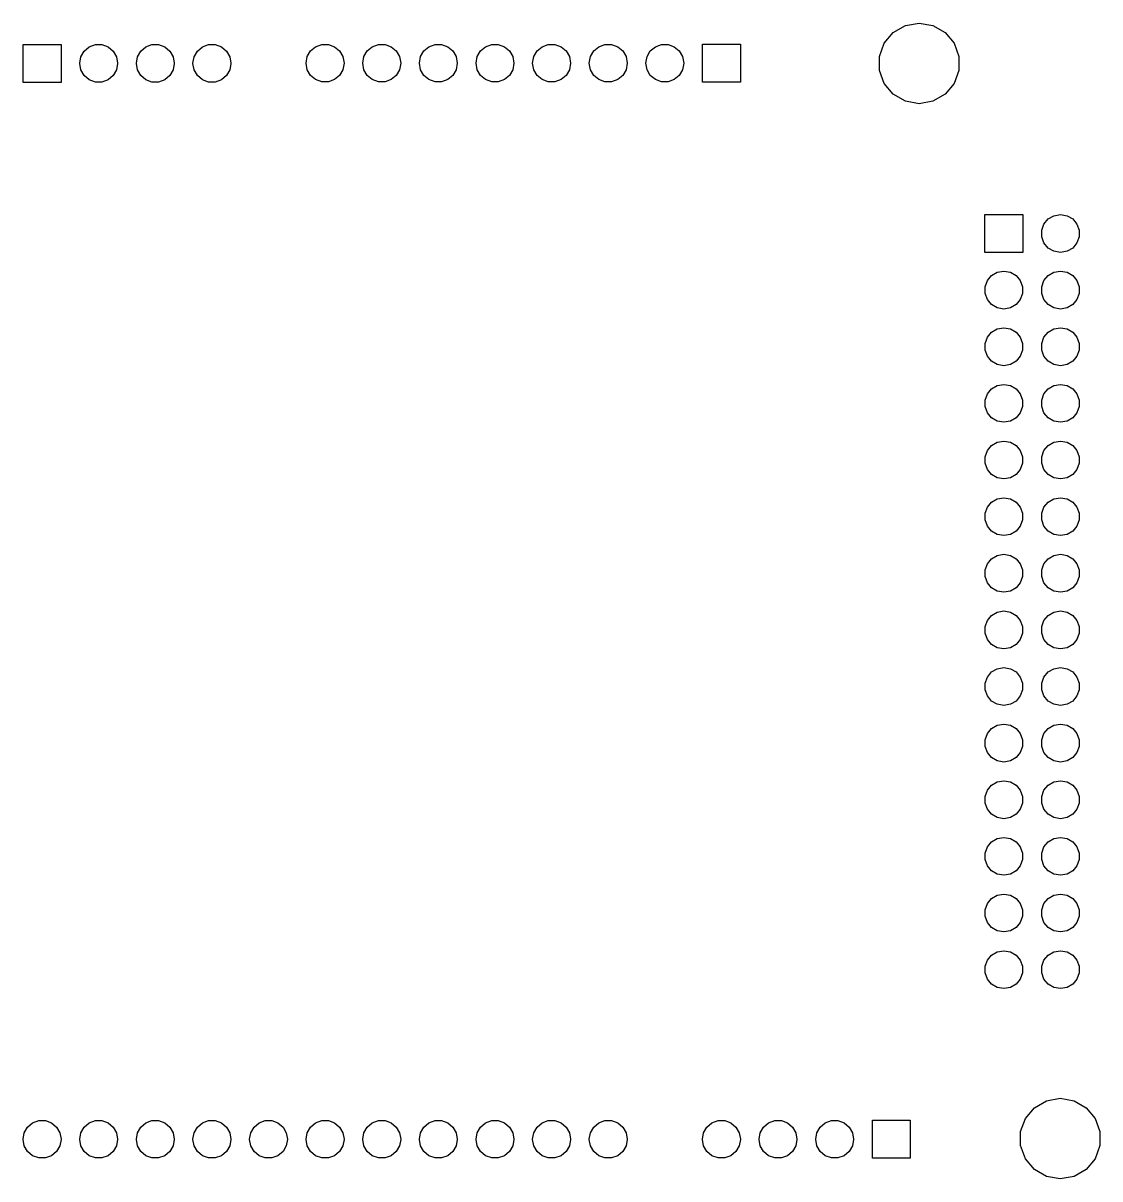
# Model space of a CAD drawing. Extents: x 91.5 to 189.2, y -112.8 to -61.
# Drawn here: x 140.9 to 189.2, y -112.8 to -61 of the extents above; entities that cross this region are included whole.
import ezdxf

# ---------------------------------------------------------------- set-up
doc = ezdxf.new("R2010")
doc.units = 0
doc.header["$MEASUREMENT"] = 0
doc.layers.add('BLACK', color=7, linetype='CONTINUOUS')

msp = doc.modelspace()

# ---------------------------------------------------------------- linework, layer by layer
at = {"layer": 'Black'}
for p, q in [((179.929, -61.3959), (180.472, -61.0821)), ((180.472, -61.0821), (181.09, -60.9731)), ((181.09, -60.9731), (181.708, -61.0821)), ((181.708, -61.0821), (182.251, -61.3959)), ((179.525, -61.8766), (179.929, -61.3959)), ((182.251, -61.3959), (182.655, -61.8766)), ((140.89, -63.63), (140.89, -61.93)), ((140.89, -61.93), (142.59, -61.93)), ((142.59, -61.93), (142.59, -63.63)), ((143.629, -62.2304), (143.855, -62.0406)), ((143.855, -62.0406), (144.132, -61.9397)), ((144.132, -61.9397), (144.428, -61.9397)), ((144.428, -61.9397), (144.705, -62.0406)), ((144.705, -62.0406), (144.931, -62.2304)), ((146.169, -62.2304), (146.395, -62.0406)), ((146.395, -62.0406), (146.672, -61.9397)), ((146.672, -61.9397), (146.968, -61.9397)), ((146.968, -61.9397), (147.245, -62.0406)), ((147.245, -62.0406), (147.471, -62.2304)), ((148.709, -62.2304), (148.935, -62.0406)), ((148.935, -62.0406), (149.212, -61.9397)), ((149.212, -61.9397), (149.508, -61.9397)), ((149.508, -61.9397), (149.785, -62.0406)), ((149.785, -62.0406), (150.011, -62.2304)), ((153.789, -62.2204), (154.015, -62.0306)), ((154.015, -62.0306), (154.292, -61.9297)), ((154.292, -61.9297), (154.588, -61.9297)), ((154.588, -61.9297), (154.865, -62.0306)), ((154.865, -62.0306), (155.091, -62.2204)), ((156.329, -62.2204), (156.555, -62.0306)), ((156.555, -62.0306), (156.832, -61.9297)), ((156.832, -61.9297), (157.128, -61.9297)), ((157.128, -61.9297), (157.405, -62.0306)), ((157.405, -62.0306), (157.631, -62.2204)), ((158.869, -62.2204), (159.095, -62.0306)), ((159.095, -62.0306), (159.372, -61.9297)), ((159.372, -61.9297), (159.668, -61.9297)), ((159.668, -61.9297), (159.945, -62.0306)), ((159.945, -62.0306), (160.171, -62.2204)), ((161.409, -62.2204), (161.635, -62.0306)), ((161.635, -62.0306), (161.912, -61.9297)), ((161.912, -61.9297), (162.208, -61.9297)), ((162.208, -61.9297), (162.485, -62.0306)), ((162.485, -62.0306), (162.711, -62.2204)), ((163.949, -62.2204), (164.175, -62.0306)), ((164.175, -62.0306), (164.452, -61.9297)), ((164.452, -61.9297), (164.748, -61.9297)), ((164.748, -61.9297), (165.025, -62.0306)), ((165.025, -62.0306), (165.251, -62.2204)), ((166.489, -62.2204), (166.715, -62.0306)), ((166.715, -62.0306), (166.992, -61.9297)), ((166.992, -61.9297), (167.288, -61.9297)), ((167.288, -61.9297), (167.565, -62.0306)), ((167.565, -62.0306), (167.791, -62.2204)), ((169.029, -62.2204), (169.255, -62.0306)), ((169.255, -62.0306), (169.532, -61.9297)), ((169.532, -61.9297), (169.828, -61.9297)), ((169.828, -61.9297), (170.105, -62.0306)), ((170.105, -62.0306), (170.331, -62.2204)), ((171.37, -63.62), (171.37, -61.92)), ((171.37, -61.92), (173.07, -61.92)), ((173.07, -61.92), (173.07, -63.62)), ((179.311, -62.4662), (179.525, -61.8766)), ((182.655, -61.8766), (182.869, -62.4662)), ((143.43, -62.7768), (143.481, -62.486)), ((143.481, -62.486), (143.629, -62.2304)), ((144.931, -62.2304), (145.079, -62.486)), ((145.079, -62.486), (145.13, -62.7768)), ((145.97, -62.7768), (146.021, -62.486)), ((146.021, -62.486), (146.169, -62.2304)), ((147.471, -62.2304), (147.619, -62.486)), ((147.619, -62.486), (147.67, -62.7768)), ((148.51, -62.7768), (148.561, -62.486)), ((148.561, -62.486), (148.709, -62.2304)), ((150.011, -62.2304), (150.159, -62.486)), ((150.159, -62.486), (150.21, -62.7768)), ((153.59, -62.7668), (153.641, -62.476)), ((153.641, -62.476), (153.789, -62.2204)), ((155.091, -62.2204), (155.239, -62.476)), ((155.239, -62.476), (155.29, -62.7668)), ((156.13, -62.7668), (156.181, -62.476)), ((156.181, -62.476), (156.329, -62.2204)), ((157.631, -62.2204), (157.779, -62.476)), ((157.779, -62.476), (157.83, -62.7668)), ((158.67, -62.7668), (158.721, -62.476)), ((158.721, -62.476), (158.869, -62.2204)), ((160.171, -62.2204), (160.319, -62.476)), ((160.319, -62.476), (160.37, -62.7668)), ((161.21, -62.7668), (161.261, -62.476)), ((161.261, -62.476), (161.409, -62.2204)), ((162.711, -62.2204), (162.859, -62.476)), ((162.859, -62.476), (162.91, -62.7668)), ((163.75, -62.7668), (163.801, -62.476)), ((163.801, -62.476), (163.949, -62.2204)), ((165.251, -62.2204), (165.399, -62.476)), ((165.399, -62.476), (165.45, -62.7668)), ((166.29, -62.7668), (166.341, -62.476)), ((166.341, -62.476), (166.489, -62.2204)), ((167.791, -62.2204), (167.939, -62.476)), ((167.939, -62.476), (167.99, -62.7668)), ((168.83, -62.7668), (168.881, -62.476)), ((168.881, -62.476), (169.029, -62.2204)), ((170.331, -62.2204), (170.479, -62.476)), ((170.479, -62.476), (170.53, -62.7668)), ((179.311, -63.0938), (179.311, -62.4662)), ((182.869, -62.4662), (182.869, -63.0938)), ((143.43, -62.7832), (143.43, -62.7768)), ((143.481, -63.074), (143.43, -62.7832)), ((143.629, -63.3296), (143.481, -63.074)), ((145.079, -63.074), (144.931, -63.3296)), ((145.13, -62.7832), (145.079, -63.074)), ((145.13, -62.7768), (145.13, -62.7832)), ((145.97, -62.7832), (145.97, -62.7768)), ((146.021, -63.074), (145.97, -62.7832)), ((146.169, -63.3296), (146.021, -63.074)), ((147.619, -63.074), (147.471, -63.3296)), ((147.67, -62.7832), (147.619, -63.074)), ((147.67, -62.7768), (147.67, -62.7832)), ((148.51, -62.7832), (148.51, -62.7768)), ((148.561, -63.074), (148.51, -62.7832)), ((148.709, -63.3296), (148.561, -63.074)), ((150.159, -63.074), (150.011, -63.3296)), ((150.21, -62.7832), (150.159, -63.074)), ((150.21, -62.7768), (150.21, -62.7832)), ((153.59, -62.7732), (153.59, -62.7668)), ((153.641, -63.064), (153.59, -62.7732)), ((153.789, -63.3196), (153.641, -63.064)), ((155.239, -63.064), (155.091, -63.3196)), ((155.29, -62.7732), (155.239, -63.064)), ((155.29, -62.7668), (155.29, -62.7732)), ((156.13, -62.7732), (156.13, -62.7668)), ((156.181, -63.064), (156.13, -62.7732)), ((156.329, -63.3196), (156.181, -63.064)), ((157.779, -63.064), (157.631, -63.3196)), ((157.83, -62.7732), (157.779, -63.064)), ((157.83, -62.7668), (157.83, -62.7732)), ((158.67, -62.7732), (158.67, -62.7668)), ((158.721, -63.064), (158.67, -62.7732)), ((158.869, -63.3196), (158.721, -63.064)), ((160.319, -63.064), (160.171, -63.3196)), ((160.37, -62.7732), (160.319, -63.064)), ((160.37, -62.7668), (160.37, -62.7732)), ((161.21, -62.7732), (161.21, -62.7668)), ((161.261, -63.064), (161.21, -62.7732)), ((161.409, -63.3196), (161.261, -63.064)), ((162.859, -63.064), (162.711, -63.3196)), ((162.91, -62.7732), (162.859, -63.064)), ((162.91, -62.7668), (162.91, -62.7732)), ((163.75, -62.7732), (163.75, -62.7668)), ((163.801, -63.064), (163.75, -62.7732)), ((163.949, -63.3196), (163.801, -63.064)), ((165.399, -63.064), (165.251, -63.3196)), ((165.45, -62.7732), (165.399, -63.064)), ((165.45, -62.7668), (165.45, -62.7732)), ((166.29, -62.7732), (166.29, -62.7668)), ((166.341, -63.064), (166.29, -62.7732)), ((166.489, -63.3196), (166.341, -63.064)), ((167.939, -63.064), (167.791, -63.3196)), ((167.99, -62.7732), (167.939, -63.064)), ((167.99, -62.7668), (167.99, -62.7732)), ((168.83, -62.7732), (168.83, -62.7668)), ((168.881, -63.064), (168.83, -62.7732)), ((169.029, -63.3196), (168.881, -63.064)), ((170.479, -63.064), (170.331, -63.3196)), ((170.53, -62.7732), (170.479, -63.064)), ((170.53, -62.7668), (170.53, -62.7732)), ((179.525, -63.6834), (179.311, -63.0938)), ((182.869, -63.0938), (182.655, -63.6834)), ((142.59, -63.63), (140.89, -63.63)), ((143.855, -63.5194), (143.629, -63.3296)), ((144.132, -63.6203), (143.855, -63.5194)), ((144.428, -63.6203), (144.132, -63.6203)), ((144.705, -63.5194), (144.428, -63.6203)), ((144.931, -63.3296), (144.705, -63.5194)), ((146.395, -63.5194), (146.169, -63.3296)), ((146.672, -63.6203), (146.395, -63.5194)), ((146.968, -63.6203), (146.672, -63.6203)), ((147.245, -63.5194), (146.968, -63.6203)), ((147.471, -63.3296), (147.245, -63.5194)), ((148.935, -63.5194), (148.709, -63.3296)), ((149.212, -63.6203), (148.935, -63.5194)), ((149.508, -63.6203), (149.212, -63.6203)), ((149.785, -63.5194), (149.508, -63.6203)), ((150.011, -63.3296), (149.785, -63.5194)), ((154.015, -63.5094), (153.789, -63.3196)), ((154.292, -63.6103), (154.015, -63.5094)), ((154.588, -63.6103), (154.292, -63.6103)), ((154.865, -63.5094), (154.588, -63.6103)), ((155.091, -63.3196), (154.865, -63.5094)), ((156.555, -63.5094), (156.329, -63.3196)), ((156.832, -63.6103), (156.555, -63.5094)), ((157.128, -63.6103), (156.832, -63.6103)), ((157.405, -63.5094), (157.128, -63.6103)), ((157.631, -63.3196), (157.405, -63.5094)), ((159.095, -63.5094), (158.869, -63.3196)), ((159.372, -63.6103), (159.095, -63.5094)), ((159.668, -63.6103), (159.372, -63.6103)), ((159.945, -63.5094), (159.668, -63.6103)), ((160.171, -63.3196), (159.945, -63.5094)), ((161.635, -63.5094), (161.409, -63.3196)), ((161.912, -63.6103), (161.635, -63.5094)), ((162.208, -63.6103), (161.912, -63.6103)), ((162.485, -63.5094), (162.208, -63.6103)), ((162.711, -63.3196), (162.485, -63.5094)), ((164.175, -63.5094), (163.949, -63.3196)), ((164.452, -63.6103), (164.175, -63.5094)), ((164.748, -63.6103), (164.452, -63.6103)), ((165.025, -63.5094), (164.748, -63.6103)), ((165.251, -63.3196), (165.025, -63.5094)), ((166.715, -63.5094), (166.489, -63.3196)), ((166.992, -63.6103), (166.715, -63.5094)), ((167.288, -63.6103), (166.992, -63.6103)), ((167.565, -63.5094), (167.288, -63.6103)), ((167.791, -63.3196), (167.565, -63.5094)), ((169.255, -63.5094), (169.029, -63.3196)), ((169.532, -63.6103), (169.255, -63.5094)), ((169.828, -63.6103), (169.532, -63.6103)), ((170.105, -63.5094), (169.828, -63.6103)), ((170.331, -63.3196), (170.105, -63.5094)), ((173.07, -63.62), (171.37, -63.62)), ((179.929, -64.1641), (179.525, -63.6834)), ((182.655, -63.6834), (182.251, -64.1641)), ((180.472, -64.4779), (179.929, -64.1641)), ((182.251, -64.1641), (181.708, -64.4779)), ((181.09, -64.5869), (180.472, -64.4779)), ((181.708, -64.4779), (181.09, -64.5869)), ((184.04, -71.26), (184.04, -69.56)), ((184.04, -69.56), (185.74, -69.56)), ((185.74, -69.56), (185.74, -71.26)), ((186.59, -70.2624), (186.691, -69.985)), ((186.691, -69.985), (186.88, -69.7589)), ((186.88, -69.7589), (187.136, -69.6113)), ((187.136, -69.6113), (187.427, -69.56)), ((187.427, -69.56), (187.433, -69.56)), ((187.433, -69.56), (187.724, -69.6113)), ((187.724, -69.6113), (187.98, -69.7589)), ((187.98, -69.7589), (188.169, -69.985)), ((188.169, -69.985), (188.27, -70.2624)), ((186.59, -70.5576), (186.59, -70.2624)), ((188.27, -70.2624), (188.27, -70.5576)), ((186.691, -70.835), (186.59, -70.5576)), ((186.88, -71.0611), (186.691, -70.835)), ((188.169, -70.835), (187.98, -71.0611)), ((188.27, -70.5576), (188.169, -70.835)), ((185.74, -71.26), (184.04, -71.26)), ((187.136, -71.2087), (186.88, -71.0611)), ((187.427, -71.26), (187.136, -71.2087)), ((187.433, -71.26), (187.427, -71.26)), ((187.724, -71.2087), (187.433, -71.26)), ((187.98, -71.0611), (187.724, -71.2087)), ((184.05, -72.8024), (184.151, -72.525)), ((184.151, -72.525), (184.34, -72.2989)), ((184.34, -72.2989), (184.596, -72.1513)), ((184.596, -72.1513), (184.887, -72.1)), ((184.887, -72.1), (184.893, -72.1)), ((184.893, -72.1), (185.184, -72.1513)), ((185.184, -72.1513), (185.44, -72.2989)), ((185.44, -72.2989), (185.629, -72.525)), ((185.629, -72.525), (185.73, -72.8024)), ((186.59, -72.8024), (186.691, -72.525)), ((186.691, -72.525), (186.88, -72.2989)), ((186.88, -72.2989), (187.136, -72.1513)), ((187.136, -72.1513), (187.427, -72.1)), ((187.427, -72.1), (187.433, -72.1)), ((187.433, -72.1), (187.724, -72.1513)), ((187.724, -72.1513), (187.98, -72.2989)), ((187.98, -72.2989), (188.169, -72.525)), ((188.169, -72.525), (188.27, -72.8024)), ((184.05, -73.0976), (184.05, -72.8024)), ((184.151, -73.375), (184.05, -73.0976)), ((185.73, -73.0976), (185.629, -73.375)), ((185.73, -72.8024), (185.73, -73.0976)), ((186.59, -73.0976), (186.59, -72.8024)), ((186.691, -73.375), (186.59, -73.0976)), ((188.27, -73.0976), (188.169, -73.375)), ((188.27, -72.8024), (188.27, -73.0976)), ((184.34, -73.6011), (184.151, -73.375)), ((184.596, -73.7487), (184.34, -73.6011)), ((185.44, -73.6011), (185.184, -73.7487)), ((185.629, -73.375), (185.44, -73.6011)), ((186.88, -73.6011), (186.691, -73.375)), ((187.136, -73.7487), (186.88, -73.6011)), ((187.98, -73.6011), (187.724, -73.7487)), ((188.169, -73.375), (187.98, -73.6011)), ((184.887, -73.8), (184.596, -73.7487)), ((184.893, -73.8), (184.887, -73.8)), ((185.184, -73.7487), (184.893, -73.8)), ((187.427, -73.8), (187.136, -73.7487)), ((187.433, -73.8), (187.427, -73.8)), ((187.724, -73.7487), (187.433, -73.8)), ((184.596, -74.6913), (184.887, -74.64)), ((184.887, -74.64), (184.893, -74.64)), ((184.893, -74.64), (185.184, -74.6913)), ((187.136, -74.6913), (187.427, -74.64)), ((187.427, -74.64), (187.433, -74.64)), ((187.433, -74.64), (187.724, -74.6913)), ((184.05, -75.3424), (184.151, -75.065)), ((184.151, -75.065), (184.34, -74.8389)), ((184.34, -74.8389), (184.596, -74.6913)), ((185.184, -74.6913), (185.44, -74.8389)), ((185.44, -74.8389), (185.629, -75.065)), ((185.629, -75.065), (185.73, -75.3424)), ((186.59, -75.3424), (186.691, -75.065)), ((186.691, -75.065), (186.88, -74.8389)), ((186.88, -74.8389), (187.136, -74.6913)), ((187.724, -74.6913), (187.98, -74.8389)), ((187.98, -74.8389), (188.169, -75.065)), ((188.169, -75.065), (188.27, -75.3424)), ((184.05, -75.6376), (184.05, -75.3424)), ((184.151, -75.915), (184.05, -75.6376)), ((185.73, -75.6376), (185.629, -75.915)), ((185.73, -75.3424), (185.73, -75.6376)), ((186.59, -75.6376), (186.59, -75.3424)), ((186.691, -75.915), (186.59, -75.6376)), ((188.27, -75.6376), (188.169, -75.915)), ((188.27, -75.3424), (188.27, -75.6376)), ((184.34, -76.1411), (184.151, -75.915)), ((184.596, -76.2887), (184.34, -76.1411)), ((185.44, -76.1411), (185.184, -76.2887)), ((185.629, -75.915), (185.44, -76.1411)), ((186.88, -76.1411), (186.691, -75.915)), ((187.136, -76.2887), (186.88, -76.1411)), ((187.98, -76.1411), (187.724, -76.2887)), ((188.169, -75.915), (187.98, -76.1411)), ((184.887, -76.34), (184.596, -76.2887)), ((184.893, -76.34), (184.887, -76.34)), ((185.184, -76.2887), (184.893, -76.34)), ((187.427, -76.34), (187.136, -76.2887)), ((187.433, -76.34), (187.427, -76.34)), ((187.724, -76.2887), (187.433, -76.34)), ((184.34, -77.3789), (184.596, -77.2313)), ((184.596, -77.2313), (184.887, -77.18)), ((184.887, -77.18), (184.893, -77.18)), ((184.893, -77.18), (185.184, -77.2313)), ((185.184, -77.2313), (185.44, -77.3789)), ((186.88, -77.3789), (187.136, -77.2313)), ((187.136, -77.2313), (187.427, -77.18)), ((187.427, -77.18), (187.433, -77.18)), ((187.433, -77.18), (187.724, -77.2313)), ((187.724, -77.2313), (187.98, -77.3789)), ((184.05, -77.8824), (184.151, -77.605)), ((184.151, -77.605), (184.34, -77.3789)), ((185.44, -77.3789), (185.629, -77.605)), ((185.629, -77.605), (185.73, -77.8824)), ((186.59, -77.8824), (186.691, -77.605)), ((186.691, -77.605), (186.88, -77.3789)), ((187.98, -77.3789), (188.169, -77.605)), ((188.169, -77.605), (188.27, -77.8824)), ((184.05, -78.1776), (184.05, -77.8824)), ((184.151, -78.455), (184.05, -78.1776)), ((185.73, -78.1776), (185.629, -78.455)), ((185.73, -77.8824), (185.73, -78.1776)), ((186.59, -78.1776), (186.59, -77.8824)), ((186.691, -78.455), (186.59, -78.1776)), ((188.27, -78.1776), (188.169, -78.455)), ((188.27, -77.8824), (188.27, -78.1776)), ((184.34, -78.6811), (184.151, -78.455)), ((184.596, -78.8287), (184.34, -78.6811)), ((185.44, -78.6811), (185.184, -78.8287)), ((185.629, -78.455), (185.44, -78.6811)), ((186.88, -78.6811), (186.691, -78.455)), ((187.136, -78.8287), (186.88, -78.6811)), ((187.98, -78.6811), (187.724, -78.8287)), ((188.169, -78.455), (187.98, -78.6811)), ((184.887, -78.88), (184.596, -78.8287)), ((184.893, -78.88), (184.887, -78.88)), ((185.184, -78.8287), (184.893, -78.88)), ((187.427, -78.88), (187.136, -78.8287)), ((187.433, -78.88), (187.427, -78.88)), ((187.724, -78.8287), (187.433, -78.88)), ((184.34, -79.9189), (184.596, -79.7713)), ((184.596, -79.7713), (184.887, -79.72)), ((184.887, -79.72), (184.893, -79.72)), ((184.893, -79.72), (185.184, -79.7713)), ((185.184, -79.7713), (185.44, -79.9189)), ((186.88, -79.9189), (187.136, -79.7713)), ((187.136, -79.7713), (187.427, -79.72)), ((187.427, -79.72), (187.433, -79.72)), ((187.433, -79.72), (187.724, -79.7713)), ((187.724, -79.7713), (187.98, -79.9189)), ((184.05, -80.4224), (184.151, -80.145)), ((184.151, -80.145), (184.34, -79.9189)), ((185.44, -79.9189), (185.629, -80.145)), ((185.629, -80.145), (185.73, -80.4224)), ((186.59, -80.4224), (186.691, -80.145)), ((186.691, -80.145), (186.88, -79.9189)), ((187.98, -79.9189), (188.169, -80.145)), ((188.169, -80.145), (188.27, -80.4224)), ((184.05, -80.7176), (184.05, -80.4224)), ((184.151, -80.995), (184.05, -80.7176)), ((185.73, -80.7176), (185.629, -80.995)), ((185.73, -80.4224), (185.73, -80.7176)), ((186.59, -80.7176), (186.59, -80.4224)), ((186.691, -80.995), (186.59, -80.7176)), ((188.27, -80.7176), (188.169, -80.995)), ((188.27, -80.4224), (188.27, -80.7176)), ((184.34, -81.2211), (184.151, -80.995)), ((184.596, -81.3687), (184.34, -81.2211)), ((184.887, -81.42), (184.596, -81.3687)), ((185.184, -81.3687), (184.893, -81.42)), ((185.44, -81.2211), (185.184, -81.3687)), ((185.629, -80.995), (185.44, -81.2211)), ((186.88, -81.2211), (186.691, -80.995)), ((187.136, -81.3687), (186.88, -81.2211)), ((187.427, -81.42), (187.136, -81.3687)), ((187.724, -81.3687), (187.433, -81.42)), ((187.98, -81.2211), (187.724, -81.3687)), ((188.169, -80.995), (187.98, -81.2211)), ((184.893, -81.42), (184.887, -81.42)), ((187.433, -81.42), (187.427, -81.42)), ((184.34, -82.4589), (184.596, -82.3113)), ((184.596, -82.3113), (184.887, -82.26)), ((184.887, -82.26), (184.893, -82.26)), ((184.893, -82.26), (185.184, -82.3113)), ((185.184, -82.3113), (185.44, -82.4589)), ((186.88, -82.4589), (187.136, -82.3113)), ((187.136, -82.3113), (187.427, -82.26)), ((187.427, -82.26), (187.433, -82.26)), ((187.433, -82.26), (187.724, -82.3113)), ((187.724, -82.3113), (187.98, -82.4589)), ((184.05, -82.9624), (184.151, -82.685)), ((184.151, -82.685), (184.34, -82.4589)), ((185.44, -82.4589), (185.629, -82.685)), ((185.629, -82.685), (185.73, -82.9624)), ((186.59, -82.9624), (186.691, -82.685)), ((186.691, -82.685), (186.88, -82.4589)), ((187.98, -82.4589), (188.169, -82.685)), ((188.169, -82.685), (188.27, -82.9624)), ((184.05, -83.2576), (184.05, -82.9624)), ((184.151, -83.535), (184.05, -83.2576)), ((185.73, -83.2576), (185.629, -83.535)), ((185.73, -82.9624), (185.73, -83.2576)), ((186.59, -83.2576), (186.59, -82.9624)), ((186.691, -83.535), (186.59, -83.2576)), ((188.27, -83.2576), (188.169, -83.535)), ((188.27, -82.9624), (188.27, -83.2576)), ((184.34, -83.7611), (184.151, -83.535)), ((184.596, -83.9087), (184.34, -83.7611)), ((184.887, -83.96), (184.596, -83.9087)), ((184.893, -83.96), (184.887, -83.96)), ((185.184, -83.9087), (184.893, -83.96)), ((185.44, -83.7611), (185.184, -83.9087)), ((185.629, -83.535), (185.44, -83.7611)), ((186.88, -83.7611), (186.691, -83.535)), ((187.136, -83.9087), (186.88, -83.7611)), ((187.427, -83.96), (187.136, -83.9087)), ((187.433, -83.96), (187.427, -83.96)), ((187.724, -83.9087), (187.433, -83.96)), ((187.98, -83.7611), (187.724, -83.9087)), ((188.169, -83.535), (187.98, -83.7611)), ((184.151, -85.225), (184.34, -84.9989)), ((184.34, -84.9989), (184.596, -84.8513)), ((184.596, -84.8513), (184.887, -84.8)), ((184.887, -84.8), (184.893, -84.8)), ((184.893, -84.8), (185.184, -84.8513)), ((185.184, -84.8513), (185.44, -84.9989)), ((185.44, -84.9989), (185.629, -85.225)), ((186.691, -85.225), (186.88, -84.9989)), ((186.88, -84.9989), (187.136, -84.8513)), ((187.136, -84.8513), (187.427, -84.8)), ((187.427, -84.8), (187.433, -84.8)), ((187.433, -84.8), (187.724, -84.8513)), ((187.724, -84.8513), (187.98, -84.9989)), ((187.98, -84.9989), (188.169, -85.225)), ((184.05, -85.5024), (184.151, -85.225)), ((184.05, -85.7976), (184.05, -85.5024)), ((185.629, -85.225), (185.73, -85.5024)), ((185.73, -85.5024), (185.73, -85.7976)), ((186.59, -85.5024), (186.691, -85.225)), ((186.59, -85.7976), (186.59, -85.5024)), ((188.169, -85.225), (188.27, -85.5024)), ((188.27, -85.5024), (188.27, -85.7976)), ((184.151, -86.075), (184.05, -85.7976)), ((185.73, -85.7976), (185.629, -86.075)), ((186.691, -86.075), (186.59, -85.7976)), ((188.27, -85.7976), (188.169, -86.075)), ((184.34, -86.3011), (184.151, -86.075)), ((184.596, -86.4487), (184.34, -86.3011)), ((184.887, -86.5), (184.596, -86.4487)), ((184.893, -86.5), (184.887, -86.5)), ((185.184, -86.4487), (184.893, -86.5)), ((185.44, -86.3011), (185.184, -86.4487)), ((185.629, -86.075), (185.44, -86.3011)), ((186.88, -86.3011), (186.691, -86.075)), ((187.136, -86.4487), (186.88, -86.3011)), ((187.427, -86.5), (187.136, -86.4487)), ((187.433, -86.5), (187.427, -86.5)), ((187.724, -86.4487), (187.433, -86.5)), ((187.98, -86.3011), (187.724, -86.4487)), ((188.169, -86.075), (187.98, -86.3011)), ((184.151, -87.765), (184.34, -87.5389)), ((184.34, -87.5389), (184.596, -87.3913)), ((184.596, -87.3913), (184.887, -87.34)), ((184.887, -87.34), (184.893, -87.34)), ((184.893, -87.34), (185.184, -87.3913)), ((185.184, -87.3913), (185.44, -87.5389)), ((185.44, -87.5389), (185.629, -87.765)), ((186.691, -87.765), (186.88, -87.5389)), ((186.88, -87.5389), (187.136, -87.3913)), ((187.136, -87.3913), (187.427, -87.34)), ((187.427, -87.34), (187.433, -87.34)), ((187.433, -87.34), (187.724, -87.3913)), ((187.724, -87.3913), (187.98, -87.5389)), ((187.98, -87.5389), (188.169, -87.765)), ((184.05, -88.0424), (184.151, -87.765)), ((184.05, -88.3376), (184.05, -88.0424)), ((185.629, -87.765), (185.73, -88.0424)), ((185.73, -88.0424), (185.73, -88.3376)), ((186.59, -88.0424), (186.691, -87.765)), ((186.59, -88.3376), (186.59, -88.0424)), ((188.169, -87.765), (188.27, -88.0424)), ((188.27, -88.0424), (188.27, -88.3376)), ((184.151, -88.615), (184.05, -88.3376)), ((184.34, -88.8411), (184.151, -88.615)), ((185.629, -88.615), (185.44, -88.8411)), ((185.73, -88.3376), (185.629, -88.615)), ((186.691, -88.615), (186.59, -88.3376)), ((186.88, -88.8411), (186.691, -88.615)), ((188.169, -88.615), (187.98, -88.8411)), ((188.27, -88.3376), (188.169, -88.615)), ((184.596, -88.9887), (184.34, -88.8411)), ((184.887, -89.04), (184.596, -88.9887)), ((184.893, -89.04), (184.887, -89.04)), ((185.184, -88.9887), (184.893, -89.04)), ((185.44, -88.8411), (185.184, -88.9887)), ((187.136, -88.9887), (186.88, -88.8411)), ((187.427, -89.04), (187.136, -88.9887)), ((187.433, -89.04), (187.427, -89.04)), ((187.724, -88.9887), (187.433, -89.04)), ((187.98, -88.8411), (187.724, -88.9887)), ((184.151, -90.305), (184.34, -90.0789)), ((184.34, -90.0789), (184.596, -89.9313)), ((184.596, -89.9313), (184.887, -89.88)), ((184.887, -89.88), (184.893, -89.88)), ((184.893, -89.88), (185.184, -89.9313)), ((185.184, -89.9313), (185.44, -90.0789)), ((185.44, -90.0789), (185.629, -90.305)), ((186.691, -90.305), (186.88, -90.0789)), ((186.88, -90.0789), (187.136, -89.9313)), ((187.136, -89.9313), (187.427, -89.88)), ((187.427, -89.88), (187.433, -89.88)), ((187.433, -89.88), (187.724, -89.9313)), ((187.724, -89.9313), (187.98, -90.0789)), ((187.98, -90.0789), (188.169, -90.305)), ((184.05, -90.5824), (184.151, -90.305)), ((184.05, -90.8776), (184.05, -90.5824)), ((185.629, -90.305), (185.73, -90.5824)), ((185.73, -90.5824), (185.73, -90.8776)), ((186.59, -90.5824), (186.691, -90.305)), ((186.59, -90.8776), (186.59, -90.5824)), ((188.169, -90.305), (188.27, -90.5824)), ((188.27, -90.5824), (188.27, -90.8776)), ((184.151, -91.155), (184.05, -90.8776)), ((184.34, -91.3811), (184.151, -91.155)), ((185.629, -91.155), (185.44, -91.3811)), ((185.73, -90.8776), (185.629, -91.155)), ((186.691, -91.155), (186.59, -90.8776)), ((186.88, -91.3811), (186.691, -91.155)), ((188.169, -91.155), (187.98, -91.3811)), ((188.27, -90.8776), (188.169, -91.155)), ((184.596, -91.5287), (184.34, -91.3811)), ((184.887, -91.58), (184.596, -91.5287)), ((184.893, -91.58), (184.887, -91.58)), ((185.184, -91.5287), (184.893, -91.58)), ((185.44, -91.3811), (185.184, -91.5287)), ((187.136, -91.5287), (186.88, -91.3811)), ((187.427, -91.58), (187.136, -91.5287)), ((187.433, -91.58), (187.427, -91.58)), ((187.724, -91.5287), (187.433, -91.58)), ((187.98, -91.3811), (187.724, -91.5287)), ((184.151, -92.845), (184.34, -92.6189)), ((184.34, -92.6189), (184.596, -92.4713)), ((184.596, -92.4713), (184.887, -92.42)), ((184.887, -92.42), (184.893, -92.42)), ((184.893, -92.42), (185.184, -92.4713)), ((185.184, -92.4713), (185.44, -92.6189)), ((185.44, -92.6189), (185.629, -92.845)), ((186.691, -92.845), (186.88, -92.6189)), ((186.88, -92.6189), (187.136, -92.4713)), ((187.136, -92.4713), (187.427, -92.42)), ((187.427, -92.42), (187.433, -92.42)), ((187.433, -92.42), (187.724, -92.4713)), ((187.724, -92.4713), (187.98, -92.6189)), ((187.98, -92.6189), (188.169, -92.845)), ((184.05, -93.1224), (184.151, -92.845)), ((184.05, -93.4176), (184.05, -93.1224)), ((185.629, -92.845), (185.73, -93.1224)), ((185.73, -93.1224), (185.73, -93.4176)), ((186.59, -93.1224), (186.691, -92.845)), ((186.59, -93.4176), (186.59, -93.1224)), ((188.169, -92.845), (188.27, -93.1224)), ((188.27, -93.1224), (188.27, -93.4176)), ((184.151, -93.695), (184.05, -93.4176)), ((184.34, -93.9211), (184.151, -93.695)), ((185.629, -93.695), (185.44, -93.9211)), ((185.73, -93.4176), (185.629, -93.695)), ((186.691, -93.695), (186.59, -93.4176)), ((186.88, -93.9211), (186.691, -93.695)), ((188.169, -93.695), (187.98, -93.9211)), ((188.27, -93.4176), (188.169, -93.695)), ((184.596, -94.0687), (184.34, -93.9211)), ((184.887, -94.12), (184.596, -94.0687)), ((184.893, -94.12), (184.887, -94.12)), ((185.184, -94.0687), (184.893, -94.12)), ((185.44, -93.9211), (185.184, -94.0687)), ((187.136, -94.0687), (186.88, -93.9211)), ((187.427, -94.12), (187.136, -94.0687)), ((187.433, -94.12), (187.427, -94.12)), ((187.724, -94.0687), (187.433, -94.12)), ((187.98, -93.9211), (187.724, -94.0687)), ((184.05, -95.6624), (184.151, -95.385)), ((184.151, -95.385), (184.34, -95.1589)), ((184.34, -95.1589), (184.596, -95.0113)), ((184.596, -95.0113), (184.887, -94.96)), ((184.887, -94.96), (184.893, -94.96)), ((184.893, -94.96), (185.184, -95.0113)), ((185.184, -95.0113), (185.44, -95.1589)), ((185.44, -95.1589), (185.629, -95.385)), ((185.629, -95.385), (185.73, -95.6624)), ((186.59, -95.6624), (186.691, -95.385)), ((186.691, -95.385), (186.88, -95.1589)), ((186.88, -95.1589), (187.136, -95.0113)), ((187.136, -95.0113), (187.427, -94.96)), ((187.427, -94.96), (187.433, -94.96)), ((187.433, -94.96), (187.724, -95.0113)), ((187.724, -95.0113), (187.98, -95.1589)), ((187.98, -95.1589), (188.169, -95.385)), ((188.169, -95.385), (188.27, -95.6624)), ((184.05, -95.9576), (184.05, -95.6624)), ((185.73, -95.6624), (185.73, -95.9576)), ((186.59, -95.9576), (186.59, -95.6624)), ((188.27, -95.6624), (188.27, -95.9576)), ((184.151, -96.235), (184.05, -95.9576)), ((184.34, -96.4611), (184.151, -96.235)), ((185.629, -96.235), (185.44, -96.4611)), ((185.73, -95.9576), (185.629, -96.235)), ((186.691, -96.235), (186.59, -95.9576)), ((186.88, -96.4611), (186.691, -96.235)), ((188.169, -96.235), (187.98, -96.4611)), ((188.27, -95.9576), (188.169, -96.235)), ((184.596, -96.6087), (184.34, -96.4611)), ((184.887, -96.66), (184.596, -96.6087)), ((184.893, -96.66), (184.887, -96.66)), ((185.184, -96.6087), (184.893, -96.66)), ((185.44, -96.4611), (185.184, -96.6087)), ((187.136, -96.6087), (186.88, -96.4611)), ((187.427, -96.66), (187.136, -96.6087)), ((187.433, -96.66), (187.427, -96.66)), ((187.724, -96.6087), (187.433, -96.66)), ((187.98, -96.4611), (187.724, -96.6087)), ((184.05, -98.2024), (184.151, -97.925)), ((184.151, -97.925), (184.34, -97.6989)), ((184.34, -97.6989), (184.596, -97.5513)), ((184.596, -97.5513), (184.887, -97.5)), ((184.887, -97.5), (184.893, -97.5)), ((184.893, -97.5), (185.184, -97.5513)), ((185.184, -97.5513), (185.44, -97.6989)), ((185.44, -97.6989), (185.629, -97.925)), ((185.629, -97.925), (185.73, -98.2024)), ((186.59, -98.2024), (186.691, -97.925)), ((186.691, -97.925), (186.88, -97.6989)), ((186.88, -97.6989), (187.136, -97.5513)), ((187.136, -97.5513), (187.427, -97.5)), ((187.427, -97.5), (187.433, -97.5)), ((187.433, -97.5), (187.724, -97.5513)), ((187.724, -97.5513), (187.98, -97.6989)), ((187.98, -97.6989), (188.169, -97.925)), ((188.169, -97.925), (188.27, -98.2024)), ((184.05, -98.4976), (184.05, -98.2024)), ((184.151, -98.775), (184.05, -98.4976)), ((185.73, -98.4976), (185.629, -98.775)), ((185.73, -98.2024), (185.73, -98.4976)), ((186.59, -98.4976), (186.59, -98.2024)), ((186.691, -98.775), (186.59, -98.4976)), ((188.27, -98.4976), (188.169, -98.775)), ((188.27, -98.2024), (188.27, -98.4976)), ((184.34, -99.0011), (184.151, -98.775)), ((184.596, -99.1487), (184.34, -99.0011)), ((185.44, -99.0011), (185.184, -99.1487)), ((185.629, -98.775), (185.44, -99.0011)), ((186.88, -99.0011), (186.691, -98.775)), ((187.136, -99.1487), (186.88, -99.0011)), ((187.98, -99.0011), (187.724, -99.1487)), ((188.169, -98.775), (187.98, -99.0011)), ((184.887, -99.2), (184.596, -99.1487)), ((184.893, -99.2), (184.887, -99.2)), ((185.184, -99.1487), (184.893, -99.2)), ((187.427, -99.2), (187.136, -99.1487)), ((187.433, -99.2), (187.427, -99.2)), ((187.724, -99.1487), (187.433, -99.2)), ((184.596, -100.091), (184.887, -100.04)), ((184.887, -100.04), (184.893, -100.04)), ((184.893, -100.04), (185.184, -100.091)), ((187.136, -100.091), (187.427, -100.04)), ((187.427, -100.04), (187.433, -100.04)), ((187.433, -100.04), (187.724, -100.091)), ((184.05, -100.742), (184.151, -100.465)), ((184.151, -100.465), (184.34, -100.239)), ((184.34, -100.239), (184.596, -100.091)), ((185.184, -100.091), (185.44, -100.239)), ((185.44, -100.239), (185.629, -100.465)), ((185.629, -100.465), (185.73, -100.742)), ((186.59, -100.742), (186.691, -100.465)), ((186.691, -100.465), (186.88, -100.239)), ((186.88, -100.239), (187.136, -100.091)), ((187.724, -100.091), (187.98, -100.239)), ((187.98, -100.239), (188.169, -100.465)), ((188.169, -100.465), (188.27, -100.742)), ((184.05, -101.038), (184.05, -100.742)), ((184.151, -101.315), (184.05, -101.038)), ((185.73, -101.038), (185.629, -101.315)), ((185.73, -100.742), (185.73, -101.038)), ((186.59, -101.038), (186.59, -100.742)), ((186.691, -101.315), (186.59, -101.038)), ((188.27, -101.038), (188.169, -101.315)), ((188.27, -100.742), (188.27, -101.038)), ((184.34, -101.541), (184.151, -101.315)), ((184.596, -101.689), (184.34, -101.541)), ((185.44, -101.541), (185.184, -101.689)), ((185.629, -101.315), (185.44, -101.541)), ((186.88, -101.541), (186.691, -101.315)), ((187.136, -101.689), (186.88, -101.541)), ((187.98, -101.541), (187.724, -101.689)), ((188.169, -101.315), (187.98, -101.541)), ((184.887, -101.74), (184.596, -101.689)), ((184.893, -101.74), (184.887, -101.74)), ((185.184, -101.689), (184.893, -101.74)), ((187.427, -101.74), (187.136, -101.689)), ((187.433, -101.74), (187.427, -101.74)), ((187.724, -101.689), (187.433, -101.74)), ((184.34, -102.779), (184.596, -102.631)), ((184.596, -102.631), (184.887, -102.58)), ((184.887, -102.58), (184.893, -102.58)), ((184.893, -102.58), (185.184, -102.631)), ((185.184, -102.631), (185.44, -102.779)), ((186.88, -102.779), (187.136, -102.631)), ((187.136, -102.631), (187.427, -102.58)), ((187.427, -102.58), (187.433, -102.58)), ((187.433, -102.58), (187.724, -102.631)), ((187.724, -102.631), (187.98, -102.779)), ((184.05, -103.282), (184.151, -103.005)), ((184.151, -103.005), (184.34, -102.779)), ((185.44, -102.779), (185.629, -103.005)), ((185.629, -103.005), (185.73, -103.282)), ((186.59, -103.282), (186.691, -103.005)), ((186.691, -103.005), (186.88, -102.779)), ((187.98, -102.779), (188.169, -103.005)), ((188.169, -103.005), (188.27, -103.282)), ((184.05, -103.578), (184.05, -103.282)), ((184.151, -103.855), (184.05, -103.578)), ((185.73, -103.578), (185.629, -103.855)), ((185.73, -103.282), (185.73, -103.578)), ((186.59, -103.578), (186.59, -103.282)), ((186.691, -103.855), (186.59, -103.578)), ((188.27, -103.578), (188.169, -103.855)), ((188.27, -103.282), (188.27, -103.578)), ((184.34, -104.081), (184.151, -103.855)), ((184.596, -104.229), (184.34, -104.081)), ((185.44, -104.081), (185.184, -104.229)), ((185.629, -103.855), (185.44, -104.081)), ((186.88, -104.081), (186.691, -103.855)), ((187.136, -104.229), (186.88, -104.081)), ((187.98, -104.081), (187.724, -104.229)), ((188.169, -103.855), (187.98, -104.081)), ((184.887, -104.28), (184.596, -104.229)), ((184.893, -104.28), (184.887, -104.28)), ((185.184, -104.229), (184.893, -104.28)), ((187.427, -104.28), (187.136, -104.229)), ((187.433, -104.28), (187.427, -104.28)), ((187.724, -104.229), (187.433, -104.28)), ((186.259, -109.626), (186.802, -109.312)), ((186.802, -109.312), (187.42, -109.203)), ((187.42, -109.203), (188.038, -109.312)), ((188.038, -109.312), (188.581, -109.626)), ((185.855, -110.107), (186.259, -109.626)), ((188.581, -109.626), (188.985, -110.107)), ((141.089, -110.49), (141.315, -110.301)), ((141.315, -110.301), (141.592, -110.2)), ((141.592, -110.2), (141.888, -110.2)), ((141.888, -110.2), (142.165, -110.301)), ((142.165, -110.301), (142.391, -110.49)), ((143.629, -110.49), (143.855, -110.301)), ((143.855, -110.301), (144.132, -110.2)), ((144.132, -110.2), (144.428, -110.2)), ((144.428, -110.2), (144.705, -110.301)), ((144.705, -110.301), (144.931, -110.49)), ((146.169, -110.49), (146.395, -110.301)), ((146.395, -110.301), (146.672, -110.2)), ((146.672, -110.2), (146.968, -110.2)), ((146.968, -110.2), (147.245, -110.301)), ((147.245, -110.301), (147.471, -110.49)), ((148.709, -110.49), (148.935, -110.301)), ((148.935, -110.301), (149.212, -110.2)), ((149.212, -110.2), (149.508, -110.2)), ((149.508, -110.2), (149.785, -110.301)), ((149.785, -110.301), (150.011, -110.49)), ((151.249, -110.49), (151.475, -110.301)), ((151.475, -110.301), (151.752, -110.2)), ((151.752, -110.2), (152.048, -110.2)), ((152.048, -110.2), (152.325, -110.301)), ((152.325, -110.301), (152.551, -110.49)), ((153.789, -110.49), (154.015, -110.301)), ((154.015, -110.301), (154.292, -110.2)), ((154.292, -110.2), (154.588, -110.2)), ((154.588, -110.2), (154.865, -110.301)), ((154.865, -110.301), (155.091, -110.49)), ((156.329, -110.49), (156.555, -110.301)), ((156.555, -110.301), (156.832, -110.2)), ((156.832, -110.2), (157.128, -110.2)), ((157.128, -110.2), (157.405, -110.301)), ((157.405, -110.301), (157.631, -110.49)), ((158.869, -110.49), (159.095, -110.301)), ((159.095, -110.301), (159.372, -110.2)), ((159.372, -110.2), (159.668, -110.2)), ((159.668, -110.2), (159.945, -110.301)), ((159.945, -110.301), (160.171, -110.49)), ((161.409, -110.49), (161.635, -110.301)), ((161.635, -110.301), (161.912, -110.2)), ((161.912, -110.2), (162.208, -110.2)), ((162.208, -110.2), (162.485, -110.301)), ((162.485, -110.301), (162.711, -110.49)), ((163.949, -110.49), (164.175, -110.301)), ((164.175, -110.301), (164.452, -110.2)), ((164.452, -110.2), (164.748, -110.2)), ((164.748, -110.2), (165.025, -110.301)), ((165.025, -110.301), (165.251, -110.49)), ((166.489, -110.49), (166.715, -110.301)), ((166.715, -110.301), (166.992, -110.2)), ((166.992, -110.2), (167.288, -110.2)), ((167.288, -110.2), (167.565, -110.301)), ((167.565, -110.301), (167.791, -110.49)), ((171.569, -110.49), (171.795, -110.301)), ((171.795, -110.301), (172.072, -110.2)), ((172.072, -110.2), (172.368, -110.2)), ((172.368, -110.2), (172.645, -110.301)), ((172.645, -110.301), (172.871, -110.49)), ((174.109, -110.49), (174.335, -110.301)), ((174.335, -110.301), (174.612, -110.2)), ((174.612, -110.2), (174.908, -110.2)), ((174.908, -110.2), (175.185, -110.301)), ((175.185, -110.301), (175.411, -110.49)), ((176.649, -110.49), (176.875, -110.301)), ((176.875, -110.301), (177.152, -110.2)), ((177.152, -110.2), (177.448, -110.2)), ((177.448, -110.2), (177.725, -110.301)), ((177.725, -110.301), (177.951, -110.49)), ((178.99, -111.89), (178.99, -110.19)), ((178.99, -110.19), (180.69, -110.19)), ((180.69, -110.19), (180.69, -111.89)), ((185.641, -110.696), (185.855, -110.107)), ((188.985, -110.107), (189.199, -110.696)), ((140.89, -111.037), (140.941, -110.746)), ((140.941, -110.746), (141.089, -110.49)), ((142.391, -110.49), (142.539, -110.746)), ((142.539, -110.746), (142.59, -111.037)), ((143.43, -111.037), (143.481, -110.746)), ((143.481, -110.746), (143.629, -110.49)), ((144.931, -110.49), (145.079, -110.746)), ((145.079, -110.746), (145.13, -111.037)), ((145.97, -111.037), (146.021, -110.746)), ((146.021, -110.746), (146.169, -110.49)), ((147.471, -110.49), (147.619, -110.746)), ((147.619, -110.746), (147.67, -111.037)), ((148.51, -111.037), (148.561, -110.746)), ((148.561, -110.746), (148.709, -110.49)), ((150.011, -110.49), (150.159, -110.746)), ((150.159, -110.746), (150.21, -111.037)), ((151.05, -111.037), (151.101, -110.746)), ((151.101, -110.746), (151.249, -110.49)), ((152.551, -110.49), (152.699, -110.746)), ((152.699, -110.746), (152.75, -111.037)), ((153.59, -111.037), (153.641, -110.746)), ((153.641, -110.746), (153.789, -110.49)), ((155.091, -110.49), (155.239, -110.746)), ((155.239, -110.746), (155.29, -111.037)), ((156.13, -111.037), (156.181, -110.746)), ((156.181, -110.746), (156.329, -110.49)), ((157.631, -110.49), (157.779, -110.746)), ((157.779, -110.746), (157.83, -111.037)), ((158.67, -111.037), (158.721, -110.746)), ((158.721, -110.746), (158.869, -110.49)), ((160.171, -110.49), (160.319, -110.746)), ((160.319, -110.746), (160.37, -111.037)), ((161.21, -111.037), (161.261, -110.746)), ((161.261, -110.746), (161.409, -110.49)), ((162.711, -110.49), (162.859, -110.746)), ((162.859, -110.746), (162.91, -111.037)), ((163.75, -111.037), (163.801, -110.746)), ((163.801, -110.746), (163.949, -110.49)), ((165.251, -110.49), (165.399, -110.746)), ((165.399, -110.746), (165.45, -111.037)), ((166.29, -111.037), (166.341, -110.746)), ((166.341, -110.746), (166.489, -110.49)), ((167.791, -110.49), (167.939, -110.746)), ((167.939, -110.746), (167.99, -111.037)), ((171.37, -111.037), (171.421, -110.746)), ((171.421, -110.746), (171.569, -110.49)), ((172.871, -110.49), (173.019, -110.746)), ((173.019, -110.746), (173.07, -111.037)), ((173.91, -111.037), (173.961, -110.746)), ((173.961, -110.746), (174.109, -110.49)), ((175.411, -110.49), (175.559, -110.746)), ((175.559, -110.746), (175.61, -111.037)), ((176.45, -111.037), (176.501, -110.746)), ((176.501, -110.746), (176.649, -110.49)), ((177.951, -110.49), (178.099, -110.746)), ((178.099, -110.746), (178.15, -111.037)), ((185.641, -111.324), (185.641, -110.696)), ((189.199, -110.696), (189.199, -111.324)), ((140.89, -111.043), (140.89, -111.037)), ((140.941, -111.334), (140.89, -111.043)), ((141.089, -111.59), (140.941, -111.334)), ((142.539, -111.334), (142.391, -111.59)), ((142.59, -111.043), (142.539, -111.334)), ((142.59, -111.037), (142.59, -111.043)), ((143.43, -111.043), (143.43, -111.037)), ((143.481, -111.334), (143.43, -111.043)), ((143.629, -111.59), (143.481, -111.334)), ((145.079, -111.334), (144.931, -111.59)), ((145.13, -111.043), (145.079, -111.334)), ((145.13, -111.037), (145.13, -111.043)), ((145.97, -111.043), (145.97, -111.037)), ((146.021, -111.334), (145.97, -111.043)), ((146.169, -111.59), (146.021, -111.334)), ((147.619, -111.334), (147.471, -111.59)), ((147.67, -111.043), (147.619, -111.334)), ((147.67, -111.037), (147.67, -111.043)), ((148.51, -111.043), (148.51, -111.037)), ((148.561, -111.334), (148.51, -111.043)), ((148.709, -111.59), (148.561, -111.334)), ((150.159, -111.334), (150.011, -111.59)), ((150.21, -111.043), (150.159, -111.334)), ((150.21, -111.037), (150.21, -111.043)), ((151.05, -111.043), (151.05, -111.037)), ((151.101, -111.334), (151.05, -111.043)), ((151.249, -111.59), (151.101, -111.334)), ((152.699, -111.334), (152.551, -111.59)), ((152.75, -111.043), (152.699, -111.334)), ((152.75, -111.037), (152.75, -111.043)), ((153.59, -111.043), (153.59, -111.037)), ((153.641, -111.334), (153.59, -111.043)), ((153.789, -111.59), (153.641, -111.334)), ((155.239, -111.334), (155.091, -111.59)), ((155.29, -111.043), (155.239, -111.334)), ((155.29, -111.037), (155.29, -111.043)), ((156.13, -111.043), (156.13, -111.037)), ((156.181, -111.334), (156.13, -111.043)), ((156.329, -111.59), (156.181, -111.334)), ((157.779, -111.334), (157.631, -111.59)), ((157.83, -111.043), (157.779, -111.334)), ((157.83, -111.037), (157.83, -111.043)), ((158.67, -111.043), (158.67, -111.037)), ((158.721, -111.334), (158.67, -111.043)), ((158.869, -111.59), (158.721, -111.334)), ((160.319, -111.334), (160.171, -111.59)), ((160.37, -111.043), (160.319, -111.334)), ((160.37, -111.037), (160.37, -111.043)), ((161.21, -111.043), (161.21, -111.037)), ((161.261, -111.334), (161.21, -111.043)), ((161.409, -111.59), (161.261, -111.334)), ((162.859, -111.334), (162.711, -111.59)), ((162.91, -111.043), (162.859, -111.334)), ((162.91, -111.037), (162.91, -111.043)), ((163.75, -111.043), (163.75, -111.037)), ((163.801, -111.334), (163.75, -111.043)), ((163.949, -111.59), (163.801, -111.334)), ((165.399, -111.334), (165.251, -111.59)), ((165.45, -111.043), (165.399, -111.334)), ((165.45, -111.037), (165.45, -111.043)), ((166.29, -111.043), (166.29, -111.037)), ((166.341, -111.334), (166.29, -111.043)), ((166.489, -111.59), (166.341, -111.334)), ((167.939, -111.334), (167.791, -111.59)), ((167.99, -111.043), (167.939, -111.334)), ((167.99, -111.037), (167.99, -111.043)), ((171.37, -111.043), (171.37, -111.037)), ((171.421, -111.334), (171.37, -111.043)), ((171.569, -111.59), (171.421, -111.334)), ((173.019, -111.334), (172.871, -111.59)), ((173.07, -111.043), (173.019, -111.334)), ((173.07, -111.037), (173.07, -111.043)), ((173.91, -111.043), (173.91, -111.037)), ((173.961, -111.334), (173.91, -111.043)), ((174.109, -111.59), (173.961, -111.334)), ((175.559, -111.334), (175.411, -111.59)), ((175.61, -111.043), (175.559, -111.334)), ((175.61, -111.037), (175.61, -111.043)), ((176.45, -111.043), (176.45, -111.037)), ((176.501, -111.334), (176.45, -111.043)), ((176.649, -111.59), (176.501, -111.334)), ((178.099, -111.334), (177.951, -111.59)), ((178.15, -111.043), (178.099, -111.334)), ((178.15, -111.037), (178.15, -111.043)), ((185.855, -111.913), (185.641, -111.324)), ((189.199, -111.324), (188.985, -111.913)), ((141.315, -111.779), (141.089, -111.59)), ((141.592, -111.88), (141.315, -111.779)), ((141.888, -111.88), (141.592, -111.88)), ((142.165, -111.779), (141.888, -111.88)), ((142.391, -111.59), (142.165, -111.779)), ((143.855, -111.779), (143.629, -111.59)), ((144.132, -111.88), (143.855, -111.779)), ((144.428, -111.88), (144.132, -111.88)), ((144.705, -111.779), (144.428, -111.88)), ((144.931, -111.59), (144.705, -111.779)), ((146.395, -111.779), (146.169, -111.59)), ((146.672, -111.88), (146.395, -111.779)), ((146.968, -111.88), (146.672, -111.88)), ((147.245, -111.779), (146.968, -111.88)), ((147.471, -111.59), (147.245, -111.779)), ((148.935, -111.779), (148.709, -111.59)), ((149.212, -111.88), (148.935, -111.779)), ((149.508, -111.88), (149.212, -111.88)), ((149.785, -111.779), (149.508, -111.88)), ((150.011, -111.59), (149.785, -111.779)), ((151.475, -111.779), (151.249, -111.59)), ((151.752, -111.88), (151.475, -111.779)), ((152.048, -111.88), (151.752, -111.88)), ((152.325, -111.779), (152.048, -111.88)), ((152.551, -111.59), (152.325, -111.779)), ((154.015, -111.779), (153.789, -111.59)), ((154.292, -111.88), (154.015, -111.779)), ((154.588, -111.88), (154.292, -111.88)), ((154.865, -111.779), (154.588, -111.88)), ((155.091, -111.59), (154.865, -111.779)), ((156.555, -111.779), (156.329, -111.59)), ((156.832, -111.88), (156.555, -111.779)), ((157.128, -111.88), (156.832, -111.88)), ((157.405, -111.779), (157.128, -111.88)), ((157.631, -111.59), (157.405, -111.779)), ((159.095, -111.779), (158.869, -111.59)), ((159.372, -111.88), (159.095, -111.779)), ((159.668, -111.88), (159.372, -111.88)), ((159.945, -111.779), (159.668, -111.88)), ((160.171, -111.59), (159.945, -111.779)), ((161.635, -111.779), (161.409, -111.59)), ((161.912, -111.88), (161.635, -111.779)), ((162.208, -111.88), (161.912, -111.88)), ((162.485, -111.779), (162.208, -111.88)), ((162.711, -111.59), (162.485, -111.779)), ((164.175, -111.779), (163.949, -111.59)), ((164.452, -111.88), (164.175, -111.779)), ((164.748, -111.88), (164.452, -111.88)), ((165.025, -111.779), (164.748, -111.88)), ((165.251, -111.59), (165.025, -111.779)), ((166.715, -111.779), (166.489, -111.59)), ((166.992, -111.88), (166.715, -111.779)), ((167.288, -111.88), (166.992, -111.88)), ((167.565, -111.779), (167.288, -111.88)), ((167.791, -111.59), (167.565, -111.779)), ((171.795, -111.779), (171.569, -111.59)), ((172.072, -111.88), (171.795, -111.779)), ((172.368, -111.88), (172.072, -111.88)), ((172.645, -111.779), (172.368, -111.88)), ((172.871, -111.59), (172.645, -111.779)), ((174.335, -111.779), (174.109, -111.59)), ((174.612, -111.88), (174.335, -111.779)), ((174.908, -111.88), (174.612, -111.88)), ((175.185, -111.779), (174.908, -111.88)), ((175.411, -111.59), (175.185, -111.779)), ((176.875, -111.779), (176.649, -111.59)), ((177.152, -111.88), (176.875, -111.779)), ((177.448, -111.88), (177.152, -111.88)), ((177.725, -111.779), (177.448, -111.88)), ((177.951, -111.59), (177.725, -111.779)), ((180.69, -111.89), (178.99, -111.89)), ((186.259, -112.394), (185.855, -111.913)), ((188.985, -111.913), (188.581, -112.394)), ((186.802, -112.708), (186.259, -112.394)), ((188.581, -112.394), (188.038, -112.708)), ((187.42, -112.817), (186.802, -112.708)), ((188.038, -112.708), (187.42, -112.817))]:
    msp.add_line(p, q, dxfattribs=at)

doc.saveas('drawing.dxf')
